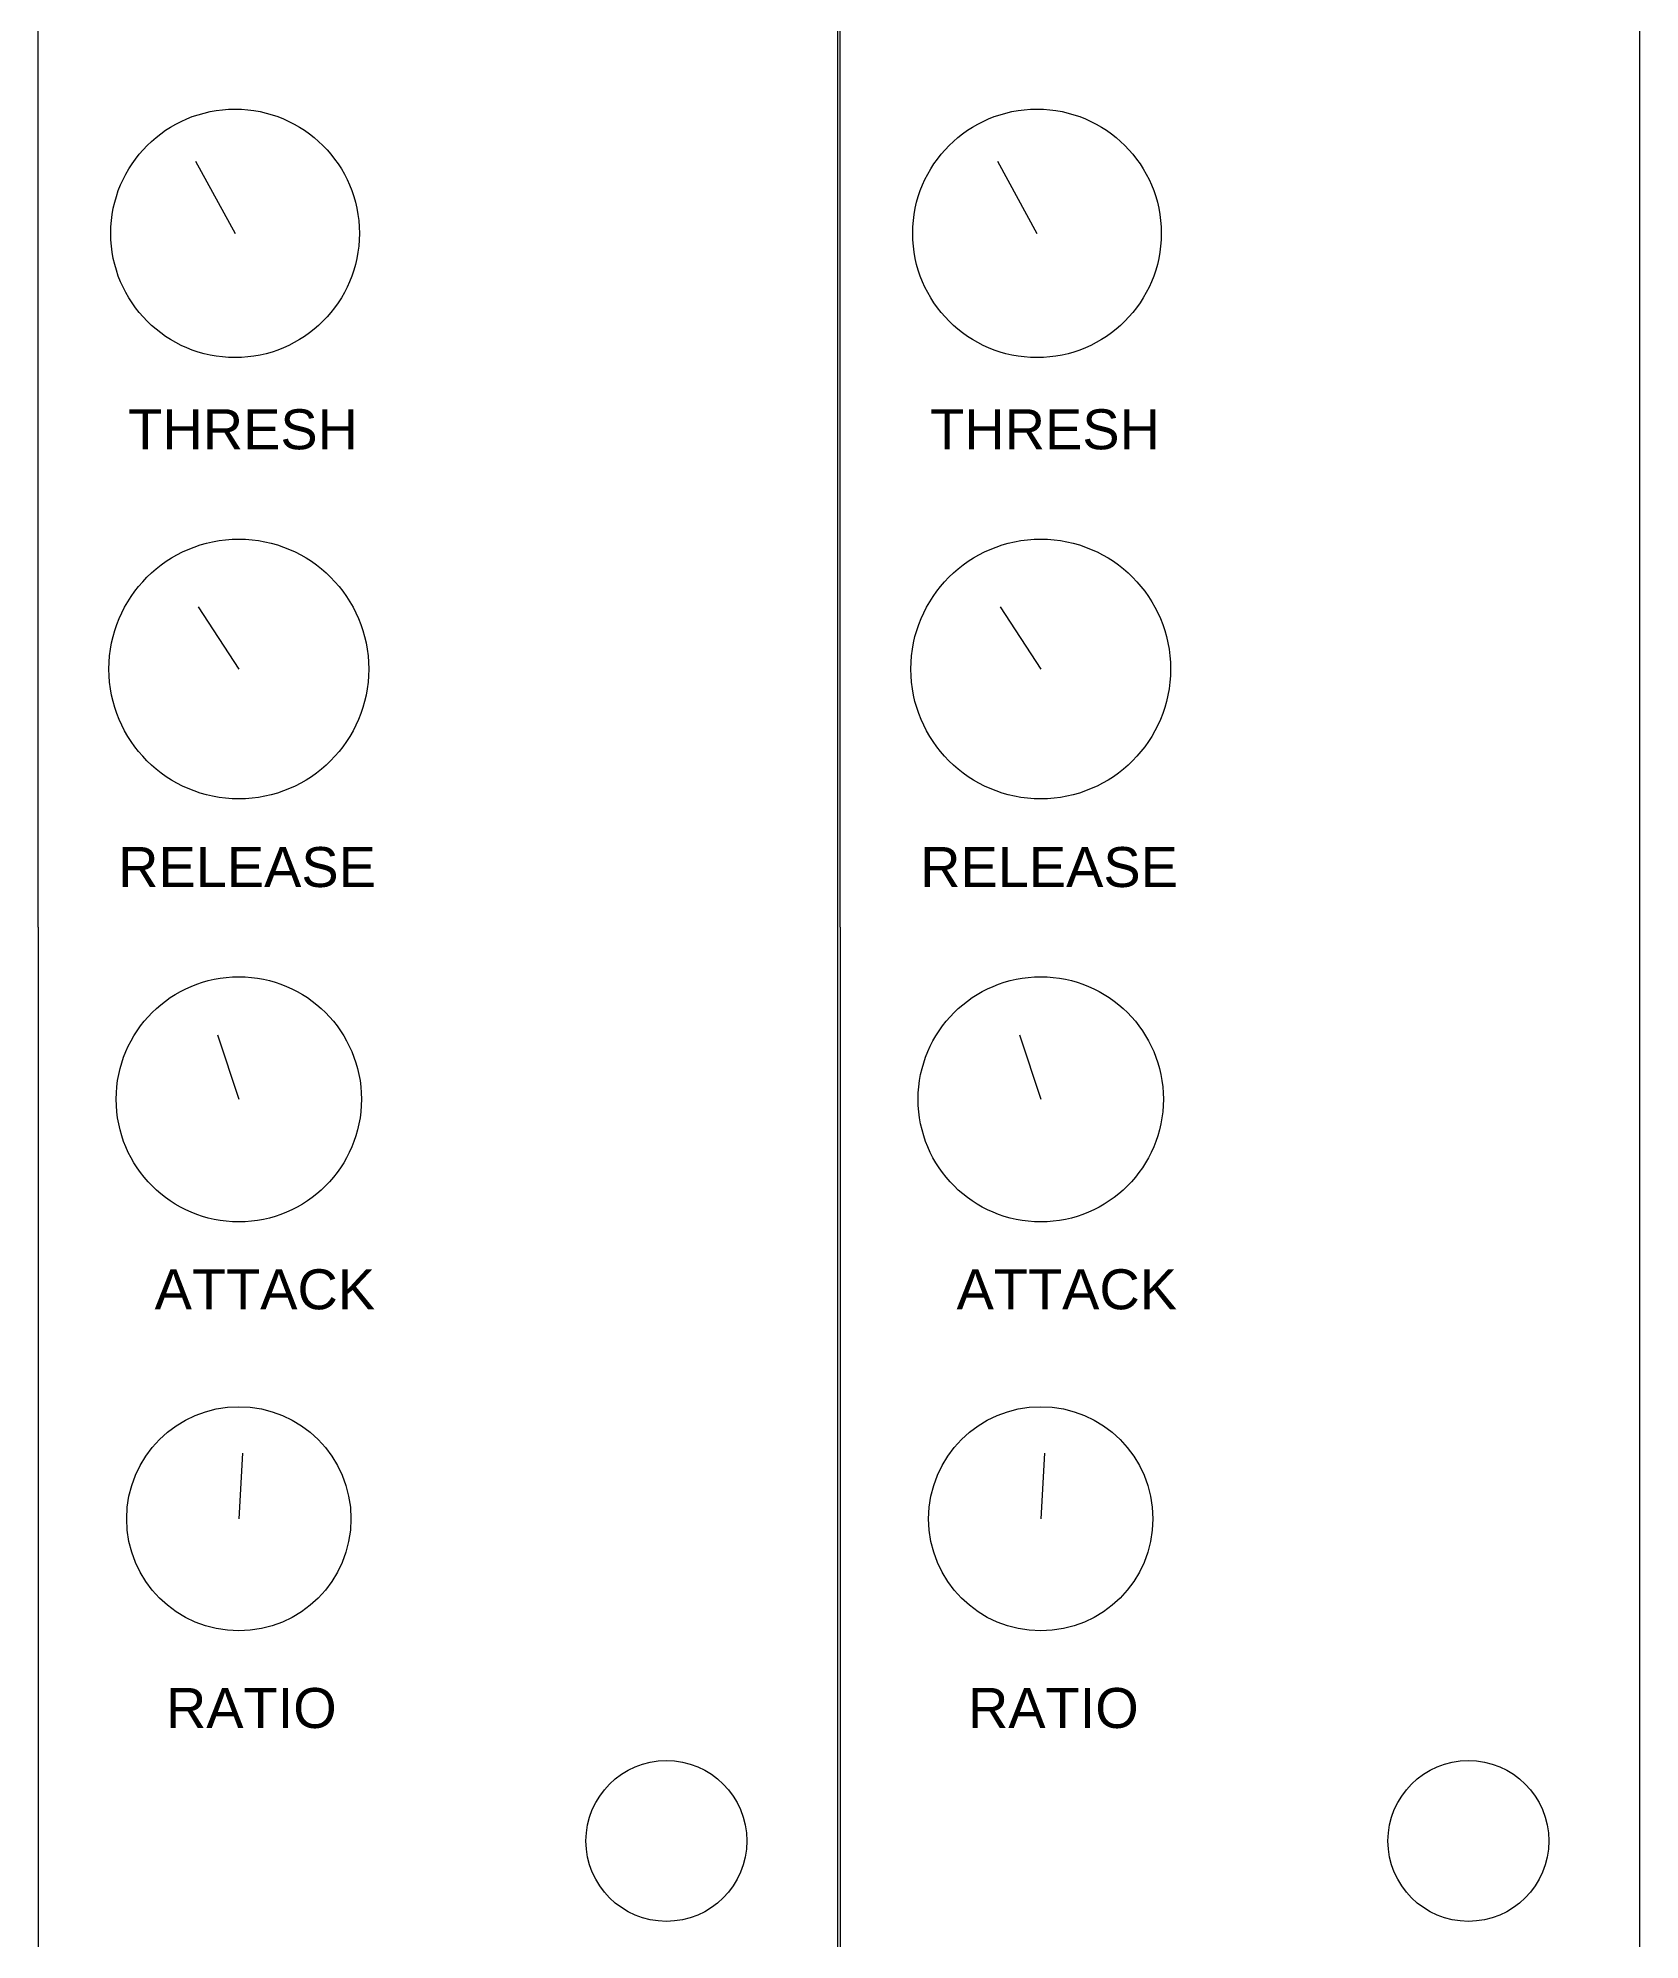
# Model space of a CAD drawing. Header units: inches. Extents: x 0 to 1600, y -1400 to 2600.
# Drawn here: x 0 to 200.2, y -247.6 to -9.9 of the extents above; entities that cross this region are included whole.
import ezdxf

# ---------------------------------------------------------------- set-up
doc = ezdxf.new("R2010")
doc.units = ezdxf.units.IN
doc.header["$MEASUREMENT"] = 0
doc.layers.get('0').update_dxf_attribs({"lineweight": 25, "true_color": 0xffffff})
doc.styles.add('textstyle428', font='')
doc.styles.add('textstyle430', font='')
doc.styles.add('textstyle476', font='')
doc.styles.add('textstyle479', font='')
doc.styles.add('textstyle508', font='')
doc.styles.add('textstyle511', font='')
doc.styles.add('textstyle540', font='')
doc.styles.add('textstyle543', font='')
doc.styles.get('textstyle428').set_extended_font_data('Liberation Sans')
doc.styles.get('textstyle430').set_extended_font_data('Liberation Sans')
doc.styles.get('textstyle476').set_extended_font_data('Liberation Sans')
doc.styles.get('textstyle479').set_extended_font_data('Liberation Sans')
doc.styles.get('textstyle508').set_extended_font_data('Liberation Sans')
doc.styles.get('textstyle511').set_extended_font_data('Liberation Sans')
doc.styles.get('textstyle540').set_extended_font_data('Liberation Sans')
doc.styles.get('textstyle543').set_extended_font_data('Liberation Sans')

msp = doc.modelspace()

# ---------------------------------------------------------------- linework, layer by layer
for p, q in [((100, -1400), (100, 1200)), ((200.22, -1400), (200.22, 1200)), ((0.04, -81.03), (0.04, -1.03)), ((100.26, -81.03), (100.26, -1.03)), ((19.71, -25.3), (24.66, -34.33)), ((119.93, -25.3), (124.87, -34.33)), ((0.04, -111.03), (0.04, -81.03)), ((20.04, -81.03), (25.13, -88.78)), ((100.26, -111.03), (100.26, -81.03)), ((120.26, -81.03), (125.34, -88.78)), ((0.04, -121.03), (0.04, -101.03)), ((100.26, -121.03), (100.26, -101.03)), ((0.04, -121.03), (0.04, -451.03)), ((100.26, -121.03), (100.26, -451.03)), ((22.46, -134.52), (25.13, -142.56)), ((122.68, -134.52), (125.34, -142.56)), ((25.6, -186.77), (25.13, -194.99)), ((125.82, -186.77), (125.34, -194.99))]:
    msp.add_line(p, q)
for centre, radius in [((24.66, -34.33), 15.53), ((124.87, -34.33), 15.53), ((25.13, -88.78), 16.23), ((125.34, -88.78), 16.23), ((25.13, -142.56), 15.32), ((125.34, -142.56), 15.32), ((25.13, -194.99), 14.01), ((125.34, -194.99), 14.01), ((78.56, -235.26), 10.05), ((178.78, -235.26), 10.05)]:
    msp.add_circle(centre, radius)

# ---------------------------------------------------------------- texts
at = {"char_height": 1, "attachment_point": 1}
for s, insert, style in [('\\H5;THRESH', (11.31, -56.32), 'textstyle476'), ('\\H5;THRESH', (111.52, -56.32), 'textstyle479'), ('\\H5;RELEASE', (10.04, -111.03), 'textstyle508'), ('\\H5;RELEASE', (110.26, -111.03), 'textstyle511'), ('\\H5;ATTACK', (14.61, -163.81), 'textstyle540'), ('\\H5;ATTACK', (114.82, -163.81), 'textstyle543'), ('\\H5;RATIO', (16.02, -216.14), 'textstyle428'), ('\\H5;RATIO', (116.24, -216.14), 'textstyle430')]:
    msp.add_mtext(s, dxfattribs=dict(at, insert=insert, style=style))

doc.saveas('drawing.dxf')
